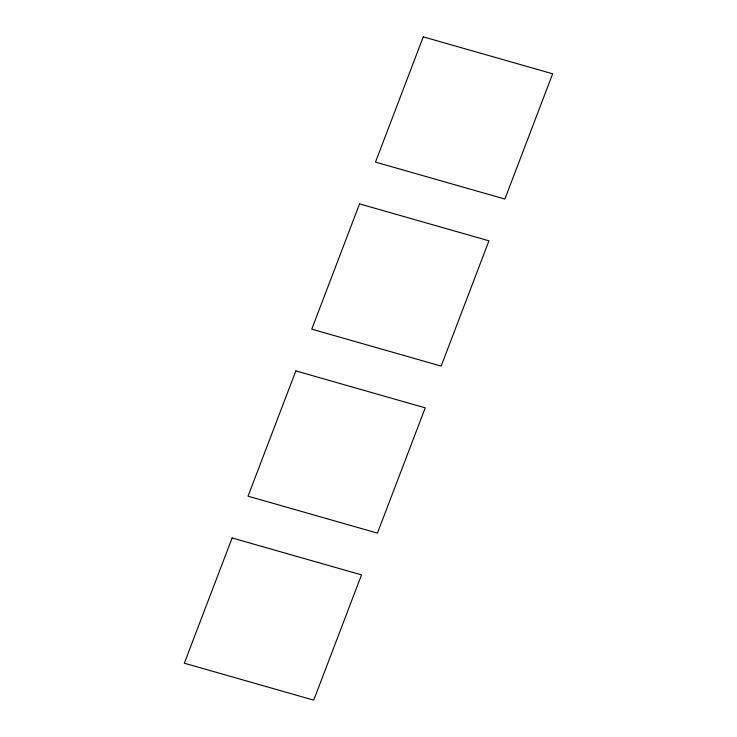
<?xml version="1.0" encoding="UTF-8"?>
<svg xmlns="http://www.w3.org/2000/svg" width="737" height="737" viewBox="0 0 737 737"><rect width="100%" height="100%" fill="white"/><g stroke="black" fill="none" stroke-linecap="round" stroke-linejoin="round"><path stroke-width="1.11" d="M232.118 537.946L184.333 663.217L313.732 700.15L361.517 574.878L232.118 537.946M295.841 370.914L248.047 496.185L377.445 533.118L425.231 407.847L295.841 370.914M359.555 203.882L311.769 329.153L441.159 366.086L488.953 240.815L359.555 203.882M423.268 36.85L375.483 162.122L504.882 199.054L552.667 73.783L423.268 36.85"/></g></svg>
